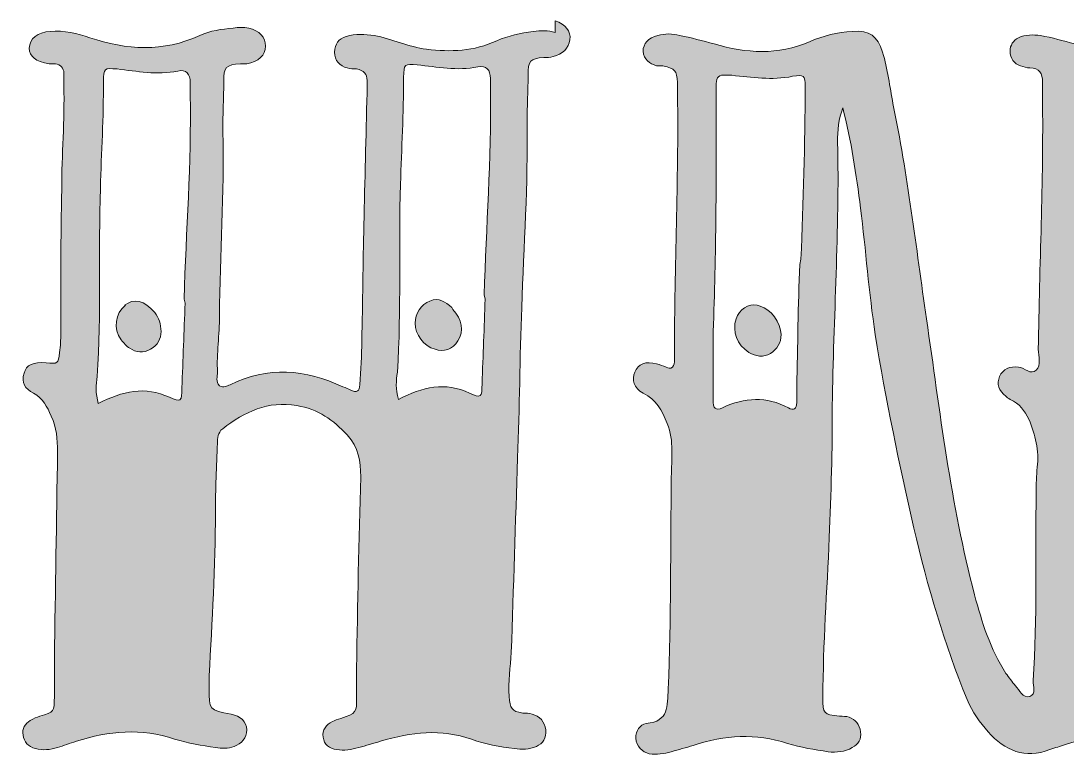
# Model space of a CAD drawing. Header units: inches. Extents: x 149 to 932, y -769 to -311.
# Drawn here: x 389 to 536, y -749.2 to -645.5 of the extents above; entities that cross this region are included whole.
import ezdxf

# ---------------------------------------------------------------- set-up
doc = ezdxf.new("R2010")
doc.units = ezdxf.units.IN
doc.header["$MEASUREMENT"] = 0
doc.layers.add('Layer 1', color=7, linetype='Continuous')

# ---------------------------------------------------------------- blocks, each defined once
blk = doc.blocks.new('block 4')
at = {"layer": 'Layer 1', "true_color": 0xffffff}
h = blk.add_hatch(color=7, dxfattribs=at)
h.dxf.hatch_style = 2
edge = h.paths.add_edge_path()
edge.add_spline(control_points=[(464.1, -645.49), (465.57, -645.94), (466.3, -646.96), (466.16, -648.14), (466.01, -649.32), (465.13, -650.2), (463.8, -650.49), (463.36, -650.64), (462.92, -650.64), (462.48, -650.64), (460.57, -650.78), (460.28, -651.08), (460.28, -653.14), (460.28, -655.34), (460.13, -657.55), (460.13, -659.75), (460.28, -668.42), (459.69, -677.09), (459.39, -685.76), (459.1, -692.81), (459.1, -699.87), (458.81, -706.92), (458.51, -716.04), (458.22, -725.15), (457.92, -734.26), (457.78, -736.31), (457.48, -738.37), (457.63, -740.43), (457.78, -742.19), (457.92, -742.49), (459.54, -742.78), (459.98, -742.78), (460.42, -742.78), (460.86, -742.93), (461.89, -743.22), (462.63, -743.96), (462.77, -745.13), (462.92, -746.31), (462.33, -747.04), (461.45, -747.48), (460.42, -747.92), (459.39, -747.92), (458.37, -747.78), (456.31, -747.48), (454.25, -747.19), (452.34, -746.45), (448.08, -744.98), (443.82, -745.42), (439.55, -746.75), (438.53, -747.04), (437.5, -747.34), (436.47, -747.63), (435.44, -747.92), (434.41, -748.07), (433.38, -747.92), (432.35, -747.78), (431.62, -747.19), (431.47, -746.16), (431.33, -745.13), (431.91, -744.4), (432.8, -743.96), (433.09, -743.81), (433.53, -743.66), (433.97, -743.52), (436.18, -742.78), (436.18, -742.78), (436.18, -740.43), (436.18, -739.11), (436.18, -737.78), (436.18, -736.46), (436.32, -727.5), (436.47, -718.53), (436.76, -709.57), (436.76, -707.36), (436.47, -705.45), (434.85, -703.69), (432.94, -701.63), (430.74, -700.02), (427.8, -699.57), (423.68, -698.84), (420.45, -700.46), (417.36, -702.81), (416.63, -703.4), (416.63, -704.13), (416.63, -704.87), (416.48, -708.1), (416.34, -711.33), (416.34, -714.57), (416.34, -722.21), (415.89, -729.85), (415.45, -737.49), (415.45, -738.08), (415.45, -738.67), (415.45, -739.25), (415.45, -742.34), (415.45, -742.34), (418.54, -742.93), (419.86, -743.22), (420.74, -743.96), (420.74, -745.13), (420.74, -746.31), (420.01, -747.04), (418.98, -747.48), (418.1, -747.78), (417.22, -747.78), (416.34, -747.63), (414.43, -747.34), (412.52, -747.04), (410.6, -746.45), (405.9, -744.84), (401.35, -745.28), (396.79, -746.75), (395.91, -747.04), (395.03, -747.34), (394.15, -747.63), (393.12, -747.92), (392.09, -748.07), (391.06, -747.78), (390.03, -747.48), (389.44, -746.89), (389.3, -745.87), (389.15, -744.98), (389.59, -744.25), (390.32, -743.81), (390.77, -743.52), (391.21, -743.37), (391.65, -743.22), (393.7, -742.63), (393.7, -742.63), (393.7, -740.43), (393.7, -738.67), (393.7, -736.9), (393.7, -735.14), (393.85, -725.44), (394, -715.74), (394.15, -706.04), (394.15, -704.28), (394, -702.66), (393.26, -701.04), (392.68, -699.72), (392.09, -698.55), (390.77, -697.81), (389.59, -697.22), (389, -696.34), (389.44, -695.02), (389.74, -693.84), (390.77, -693.4), (392.53, -693.55), (394.15, -693.7), (394.29, -693.7), (394.44, -692.08), (394.59, -691.2), (394.59, -690.32), (394.59, -689.43), (394.59, -682.67), (394.59, -675.92), (394.73, -669.16), (394.73, -664.31), (395.17, -659.46), (395.03, -654.61), (395.03, -654.02), (395.03, -653.43), (395.03, -652.84), (395.03, -652.11), (394.59, -651.67), (393.85, -651.52), (393.56, -651.52), (393.26, -651.52), (392.97, -651.52), (391.06, -651.22), (390.18, -650.49), (390.18, -649.32), (390.18, -647.99), (391.35, -647.11), (393.12, -646.96), (395.03, -646.82), (396.94, -647.26), (398.7, -647.85), (403.84, -649.61), (408.99, -649.9), (414.13, -647.55), (415.6, -646.82), (417.22, -646.67), (418.83, -646.52), (419.57, -646.38), (420.3, -646.38), (421.04, -646.52), (422.51, -646.82), (423.39, -647.85), (423.39, -649.02), (423.39, -650.35), (422.36, -651.22), (420.74, -651.52), (420.45, -651.52), (420.16, -651.52), (419.86, -651.52), (417.81, -651.67), (417.51, -651.96), (417.51, -654.02), (417.51, -656.37), (417.36, -658.72), (417.36, -661.07), (417.66, -669.74), (416.92, -678.27), (416.92, -686.94), (416.92, -689.58), (416.48, -692.23), (416.63, -694.87), (416.63, -695.46), (416.34, -696.2), (416.92, -696.78), (417.51, -697.08), (417.95, -696.78), (418.39, -696.64), (423.68, -693.99), (428.98, -694.43), (434.26, -696.93), (434.71, -697.08), (435, -697.22), (435.29, -697.37), (436.18, -697.81), (436.62, -697.52), (436.62, -696.64), (436.76, -694.58), (436.91, -692.52), (436.91, -690.46), (437.06, -685.03), (437.06, -679.59), (437.2, -674.15), (437.35, -667.98), (437.5, -661.81), (437.65, -655.63), (437.65, -655.05), (437.65, -654.46), (437.65, -653.87), (437.65, -652.99), (437.2, -652.4), (436.18, -652.25), (435.73, -652.25), (435.29, -652.25), (434.85, -652.11), (433.82, -651.81), (433.09, -651.08), (433.09, -649.9), (433.09, -648.73), (433.68, -647.99), (434.71, -647.7), (436.03, -647.26), (437.35, -647.41), (438.67, -647.55), (441.17, -647.99), (443.52, -649.17), (446.02, -649.46), (449.4, -649.9), (452.64, -649.76), (455.87, -648.29), (457.48, -647.55), (459.25, -647.26), (461.01, -646.96), (462.04, -646.82), (463.07, -646.82), (464.1, -647.11), (464.1, -647.11), (464.1, -645.49), (464.1, -645.49)], knot_values=[0, 0, 0, 0, 1, 1, 1, 2, 2, 2, 3, 3, 3, 4, 4, 4, 5, 5, 5, 6, 6, 6, 7, 7, 7, 8, 8, 8, 9, 9, 9, 10, 10, 10, 11, 11, 11, 12, 12, 12, 13, 13, 13, 14, 14, 14, 15, 15, 15, 16, 16, 16, 17, 17, 17, 18, 18, 18, 19, 19, 19, 20, 20, 20, 21, 21, 21, 22, 22, 22, 23, 23, 23, 24, 24, 24, 25, 25, 25, 26, 26, 26, 27, 27, 27, 28, 28, 28, 29, 29, 29, 30, 30, 30, 31, 31, 31, 32, 32, 32, 33, 33, 33, 34, 34, 34, 35, 35, 35, 36, 36, 36, 37, 37, 37, 38, 38, 38, 39, 39, 39, 40, 40, 40, 41, 41, 41, 42, 42, 42, 43, 43, 43, 44, 44, 44, 45, 45, 45, 46, 46, 46, 47, 47, 47, 48, 48, 48, 49, 49, 49, 50, 50, 50, 51, 51, 51, 52, 52, 52, 53, 53, 53, 54, 54, 54, 55, 55, 55, 56, 56, 56, 57, 57, 57, 58, 58, 58, 59, 59, 59, 60, 60, 60, 61, 61, 61, 62, 62, 62, 63, 63, 63, 64, 64, 64, 65, 65, 65, 66, 66, 66, 67, 67, 67, 68, 68, 68, 69, 69, 69, 70, 70, 70, 71, 71, 71, 72, 72, 72, 73, 73, 73, 74, 74, 74, 75, 75, 75, 76, 76, 76, 77, 77, 77, 78, 78, 78, 79, 79, 79, 80, 80, 80, 81, 81, 81, 82, 82, 82, 83, 83, 83, 84, 84, 84, 85, 85, 85, 86, 86, 86, 87, 87, 87, 88, 88, 88, 88], degree=3, periodic=1)
edge = h.paths.add_edge_path()
edge.add_spline(control_points=[(411.93, -684.59), (412.22, -675.03), (412.96, -665.48), (412.81, -655.93), (412.81, -655.34), (412.81, -654.75), (412.81, -654.16), (412.81, -652.99), (412.22, -652.25), (411.05, -652.55), (408.11, -653.14), (405.31, -652.55), (402.52, -652.25), (400.76, -652.11), (400.61, -652.11), (400.61, -654.02), (400.61, -659.02), (400.32, -664.01), (400.17, -669.01), (399.88, -677.83), (400.32, -686.64), (399.73, -695.46), (399.58, -696.64), (399.44, -697.81), (399.88, -699.28), (403.26, -697.52), (406.49, -696.78), (409.87, -698.4), (411.49, -699.13), (411.63, -698.99), (411.63, -697.08), (411.78, -693.11), (411.93, -689.14), (412.07, -685.17), (412.07, -685.17), (411.93, -684.59), (411.93, -684.59)], knot_values=[0, 0, 0, 0, 1, 1, 1, 2, 2, 2, 3, 3, 3, 4, 4, 4, 5, 5, 5, 6, 6, 6, 7, 7, 7, 8, 8, 8, 9, 9, 9, 10, 10, 10, 11, 11, 11, 12, 12, 12, 12], degree=3, periodic=1)
edge = h.paths.add_edge_path()
edge.add_spline(control_points=[(403.55, -685.47), (404.87, -684.44), (406.34, -684.73), (407.81, -686.5), (408.4, -687.23), (408.69, -688.11), (408.69, -689.14), (408.69, -690.17), (408.25, -691.05), (407.22, -691.64), (406.2, -692.23), (405.17, -692.08), (404.29, -691.49), (403.84, -691.2), (403.4, -690.76), (403.11, -690.32), (401.93, -688.7), (402.23, -686.64), (403.7, -685.47), (403.7, -685.47), (403.55, -685.47), (403.55, -685.47)], knot_values=[0, 0, 0, 0, 1, 1, 1, 2, 2, 2, 3, 3, 3, 4, 4, 4, 5, 5, 5, 6, 6, 6, 7, 7, 7, 7], degree=3, periodic=1)
edge = h.paths.add_edge_path()
edge.add_spline(control_points=[(454.1, -684), (454.4, -674.45), (455.13, -664.89), (454.99, -655.34), (454.99, -654.75), (454.99, -654.16), (454.99, -653.58), (454.99, -652.4), (454.4, -651.67), (453.22, -651.96), (450.28, -652.55), (447.49, -651.96), (444.7, -651.67), (442.94, -651.52), (442.79, -651.52), (442.79, -653.43), (442.79, -658.43), (442.49, -663.42), (442.35, -668.42), (442.05, -677.24), (442.49, -686.06), (441.91, -694.87), (441.76, -696.05), (441.61, -697.22), (442.05, -698.69), (445.43, -696.93), (448.67, -696.2), (452.05, -697.81), (453.66, -698.55), (453.81, -698.4), (453.81, -696.49), (453.96, -692.52), (454.1, -688.55), (454.25, -684.59), (454.25, -684.59), (454.1, -684), (454.1, -684)], knot_values=[0, 0, 0, 0, 1, 1, 1, 2, 2, 2, 3, 3, 3, 4, 4, 4, 5, 5, 5, 6, 6, 6, 7, 7, 7, 8, 8, 8, 9, 9, 9, 10, 10, 10, 11, 11, 11, 12, 12, 12, 12], degree=3, periodic=1)
edge = h.paths.add_edge_path()
edge.add_spline(control_points=[(449.7, -686.06), (451.02, -687.38), (451.31, -689.14), (450.43, -690.46), (449.7, -691.64), (448.37, -692.08), (447.2, -691.64), (445.58, -691.2), (444.4, -689.58), (444.4, -687.97), (444.4, -686.64), (445.29, -685.32), (446.46, -684.88), (447.79, -684.29), (448.67, -685.03), (449.55, -685.76), (449.55, -685.76), (449.7, -686.06), (449.7, -686.06)], knot_values=[0, 0, 0, 0, 1, 1, 1, 2, 2, 2, 3, 3, 3, 4, 4, 4, 5, 5, 5, 6, 6, 6, 6], degree=3, periodic=1)
h = blk.add_hatch(color=7, dxfattribs=at)
h.dxf.hatch_style = 2
edge = h.paths.add_edge_path()
edge.add_spline(control_points=[(560.35, -646.82), (561.38, -647.41), (561.97, -648.29), (561.82, -649.46), (561.68, -650.64), (560.94, -651.22), (559.91, -651.52), (559.62, -651.67), (559.33, -651.67), (559.03, -651.67), (556.24, -651.96), (556.24, -652.11), (556.09, -654.75), (555.65, -662.1), (556.09, -669.45), (555.65, -676.8), (555.21, -684.44), (555.36, -692.08), (555.21, -699.72), (554.92, -709.27), (554.62, -718.83), (554.18, -728.38), (554.04, -732.64), (553.89, -736.9), (553.89, -741.16), (553.89, -742.93), (554.04, -743.08), (555.8, -743.37), (556.24, -743.37), (556.68, -743.37), (557.12, -743.52), (558.15, -743.81), (558.74, -744.55), (558.89, -745.57), (559.03, -746.6), (558.59, -747.48), (557.56, -747.92), (556.53, -748.36), (555.36, -748.36), (554.18, -748.22), (552.12, -747.92), (550.07, -747.48), (548.16, -746.89), (544.04, -745.57), (539.93, -745.87), (535.81, -747.19), (535.08, -747.48), (534.34, -747.63), (533.61, -747.92), (530.08, -749.25), (527.29, -748.07), (524.94, -745.42), (523.76, -744.1), (522.73, -742.63), (522, -740.87), (518.77, -733.08), (516.41, -725), (514.5, -716.77), (512.45, -707.8), (510.54, -698.69), (509.07, -689.58), (508.18, -683.7), (507.74, -677.68), (507.01, -671.8), (506.42, -667.1), (505.69, -662.39), (504.51, -657.69), (503.92, -659.31), (503.78, -660.92), (503.78, -662.54), (504.07, -674.89), (503.19, -687.23), (503.04, -699.57), (503.04, -705.75), (502.89, -711.92), (502.6, -718.09), (502.31, -725.59), (501.72, -733.08), (501.72, -740.58), (501.72, -742.93), (501.72, -742.93), (504.07, -743.22), (504.51, -743.22), (504.95, -743.22), (505.39, -743.37), (506.27, -743.66), (506.86, -744.4), (507.01, -745.42), (507.16, -746.45), (506.71, -747.19), (505.83, -747.63), (504.81, -748.22), (503.63, -748.36), (502.45, -748.22), (500.54, -747.92), (498.63, -747.63), (496.72, -747.04), (492.31, -745.57), (487.9, -745.87), (483.5, -747.34), (482.47, -747.63), (481.44, -747.92), (480.41, -748.22), (479.38, -748.51), (478.35, -748.66), (477.32, -748.51), (476.3, -748.22), (475.56, -747.48), (475.41, -746.31), (475.41, -745.28), (476, -744.4), (476.88, -744.25), (480.12, -743.96), (479.82, -741.75), (479.97, -739.4), (480.41, -729.55), (480.26, -719.56), (480.41, -709.57), (480.41, -707.07), (480.85, -704.57), (479.82, -702.07), (479.09, -700.31), (478.35, -698.69), (476.44, -697.81), (475.12, -697.08), (474.83, -695.9), (475.27, -694.87), (475.71, -693.7), (476.88, -693.26), (478.35, -693.7), (478.79, -693.84), (479.23, -693.99), (479.68, -694.14), (479.97, -694.28), (480.26, -694.43), (480.56, -694.14), (481, -693.55), (480.85, -692.81), (480.85, -692.08), (480.85, -680.03), (481.44, -667.98), (481.29, -655.93), (481.29, -655.34), (481.29, -654.75), (481.29, -654.16), (481.15, -652.4), (481, -652.25), (479.23, -651.81), (478.94, -651.81), (478.65, -651.81), (478.35, -651.81), (477.32, -651.52), (476.59, -650.93), (476.44, -649.76), (476.44, -648.73), (477.18, -647.85), (478.5, -647.55), (479.53, -647.26), (480.56, -647.26), (481.59, -647.55), (483.2, -647.85), (484.82, -648.29), (486.44, -648.73), (490.99, -650.05), (495.4, -650.35), (499.81, -648.43), (501.72, -647.55), (503.78, -647.11), (505.83, -646.96), (508.33, -646.82), (509.36, -647.55), (510.1, -649.9), (510.83, -652.25), (511.12, -654.75), (511.56, -657.1), (513.62, -667.1), (514.8, -677.24), (516.27, -687.38), (518.18, -700.31), (519.65, -713.39), (523.03, -726.17), (524.06, -730), (525.23, -733.82), (527.44, -737.2), (527.88, -737.78), (528.32, -738.37), (528.76, -738.96), (529.35, -739.55), (529.79, -740.72), (530.82, -740.43), (531.7, -740.14), (531.26, -738.96), (531.26, -738.22), (531.85, -729.41), (531.55, -720.59), (531.7, -711.77), (531.7, -710.6), (531.7, -709.42), (531.85, -708.24), (532.14, -705.9), (531.55, -703.69), (530.67, -701.49), (530.08, -700.31), (529.35, -699.28), (528.02, -698.69), (527.73, -698.55), (527.58, -698.4), (527.44, -698.25), (526.41, -697.52), (526.11, -696.49), (526.55, -695.46), (527, -694.43), (528.02, -693.99), (529.2, -694.14), (530.08, -694.28), (530.96, -695.31), (531.7, -694.58), (532.43, -693.84), (531.99, -692.67), (531.99, -691.64), (532.14, -679.88), (532.73, -668.13), (532.58, -656.37), (532.58, -655.63), (532.58, -654.9), (532.58, -654.16), (532.58, -652.84), (532.14, -652.11), (530.82, -652.11), (530.38, -652.11), (529.93, -651.96), (529.49, -651.81), (528.61, -651.52), (528.02, -650.78), (528.02, -649.76), (528.02, -648.88), (528.47, -648.29), (529.2, -647.85), (530.23, -647.41), (531.26, -647.41), (532.29, -647.55), (533.9, -647.85), (535.52, -648.29), (537.14, -648.73), (541.84, -650.2), (546.54, -650.49), (551.1, -648.43), (552.71, -647.7), (554.48, -647.26), (556.24, -646.96), (557.27, -646.82), (558.3, -646.82), (559.33, -647.41), (559.33, -647.41), (560.35, -646.82), (560.35, -646.82)], knot_values=[0, 0, 0, 0, 1, 1, 1, 2, 2, 2, 3, 3, 3, 4, 4, 4, 5, 5, 5, 6, 6, 6, 7, 7, 7, 8, 8, 8, 9, 9, 9, 10, 10, 10, 11, 11, 11, 12, 12, 12, 13, 13, 13, 14, 14, 14, 15, 15, 15, 16, 16, 16, 17, 17, 17, 18, 18, 18, 19, 19, 19, 20, 20, 20, 21, 21, 21, 22, 22, 22, 23, 23, 23, 24, 24, 24, 25, 25, 25, 26, 26, 26, 27, 27, 27, 28, 28, 28, 29, 29, 29, 30, 30, 30, 31, 31, 31, 32, 32, 32, 33, 33, 33, 34, 34, 34, 35, 35, 35, 36, 36, 36, 37, 37, 37, 38, 38, 38, 39, 39, 39, 40, 40, 40, 41, 41, 41, 42, 42, 42, 43, 43, 43, 44, 44, 44, 45, 45, 45, 46, 46, 46, 47, 47, 47, 48, 48, 48, 49, 49, 49, 50, 50, 50, 51, 51, 51, 52, 52, 52, 53, 53, 53, 54, 54, 54, 55, 55, 55, 56, 56, 56, 57, 57, 57, 58, 58, 58, 59, 59, 59, 60, 60, 60, 61, 61, 61, 62, 62, 62, 63, 63, 63, 64, 64, 64, 65, 65, 65, 66, 66, 66, 67, 67, 67, 68, 68, 68, 69, 69, 69, 70, 70, 70, 71, 71, 71, 72, 72, 72, 73, 73, 73, 74, 74, 74, 75, 75, 75, 76, 76, 76, 77, 77, 77, 78, 78, 78, 79, 79, 79, 80, 80, 80, 81, 81, 81, 82, 82, 82, 83, 83, 83, 84, 84, 84, 85, 85, 85, 85], degree=3, periodic=1)
edge = h.paths.add_edge_path()
edge.add_spline(control_points=[(498.63, -679), (498.93, -670.92), (499.22, -662.84), (499.22, -654.75), (499.22, -653.14), (499.07, -652.99), (497.46, -653.28), (494.52, -653.87), (491.72, -653.43), (488.93, -653.14), (488.64, -653.14), (488.35, -653.14), (488.05, -653.14), (487.17, -652.99), (486.73, -653.43), (486.73, -654.31), (486.73, -654.75), (486.73, -655.19), (486.73, -655.63), (486.73, -667.1), (486.73, -678.56), (486.29, -689.14), (486.29, -692.81), (486.29, -695.75), (486.29, -698.69), (486.29, -700.02), (486.58, -700.31), (487.61, -699.87), (490.7, -698.4), (493.78, -698.25), (496.87, -699.87), (497.6, -700.31), (498.04, -700.02), (498.04, -699.13), (498.04, -698.4), (498.04, -697.66), (498.04, -696.93), (498.19, -691.2), (498.19, -685.47), (498.49, -679.73), (498.49, -679.73), (498.63, -679), (498.63, -679)], knot_values=[0, 0, 0, 0, 1, 1, 1, 2, 2, 2, 3, 3, 3, 4, 4, 4, 5, 5, 5, 6, 6, 6, 7, 7, 7, 8, 8, 8, 9, 9, 9, 10, 10, 10, 11, 11, 11, 12, 12, 12, 13, 13, 13, 14, 14, 14, 14], degree=3, periodic=1)
edge = h.paths.add_edge_path()
edge.add_spline(control_points=[(492.9, -685.61), (494.37, -685.91), (495.84, -687.97), (495.84, -689.58), (495.84, -690.76), (495.25, -691.64), (494.37, -692.23), (493.34, -692.81), (492.31, -692.67), (491.29, -692.08), (489.67, -691.05), (488.93, -689.14), (489.52, -687.38), (489.96, -686.06), (491.29, -685.17), (492.46, -685.47), (492.46, -685.47), (492.9, -685.61), (492.9, -685.61)], knot_values=[0, 0, 0, 0, 1, 1, 1, 2, 2, 2, 3, 3, 3, 4, 4, 4, 5, 5, 5, 6, 6, 6, 6], degree=3, periodic=1)
edge = h.paths.add_edge_path()
edge.add_spline(control_points=[(550.51, -678.27), (550.8, -670.18), (551.1, -662.1), (551.1, -654.02), (551.1, -652.4), (550.95, -652.25), (549.33, -652.55), (546.39, -653.14), (543.6, -652.69), (540.81, -652.4), (540.52, -652.4), (540.22, -652.4), (539.93, -652.4), (539.05, -652.25), (538.6, -652.69), (538.6, -653.58), (538.6, -654.02), (538.6, -654.46), (538.6, -654.9), (538.6, -666.36), (538.6, -677.83), (538.16, -688.4), (538.16, -692.08), (538.16, -695.02), (538.16, -697.96), (538.16, -699.28), (538.46, -699.57), (539.49, -699.13), (542.57, -697.66), (545.66, -697.52), (548.75, -699.13), (549.48, -699.57), (549.92, -699.28), (549.92, -698.4), (549.92, -697.66), (549.92, -696.93), (549.92, -696.2), (550.07, -690.46), (550.07, -684.73), (550.36, -679), (550.36, -679), (550.51, -678.27), (550.51, -678.27)], knot_values=[0, 0, 0, 0, 1, 1, 1, 2, 2, 2, 3, 3, 3, 4, 4, 4, 5, 5, 5, 6, 6, 6, 7, 7, 7, 8, 8, 8, 9, 9, 9, 10, 10, 10, 11, 11, 11, 12, 12, 12, 13, 13, 13, 14, 14, 14, 14], degree=3, periodic=1)
edge = h.paths.add_edge_path()
edge.add_spline(control_points=[(547.28, -689.58), (547.28, -690.76), (546.69, -691.64), (545.66, -692.23), (544.63, -692.81), (543.6, -692.52), (542.72, -691.93), (541.1, -690.9), (540.52, -688.99), (541.25, -687.23), (541.69, -686.06), (542.87, -685.32), (544.04, -685.47), (545.66, -685.76), (547.28, -687.82), (547.28, -689.58)], knot_values=[0, 0, 0, 0, 1, 1, 1, 2, 2, 2, 3, 3, 3, 4, 4, 4, 5, 5, 5, 5], degree=3, periodic=1)
at = {"layer": 'Layer 1', "lineweight": 0}
for points, knots in [([(464.1, -645.49), (465.57, -645.94), (466.3, -646.96), (466.16, -648.14), (466.01, -649.32), (465.13, -650.2), (463.8, -650.49), (463.36, -650.64), (462.92, -650.64), (462.48, -650.64), (460.57, -650.78), (460.28, -651.08), (460.28, -653.14), (460.28, -655.34), (460.13, -657.55), (460.13, -659.75), (460.28, -668.42), (459.69, -677.09), (459.39, -685.76), (459.1, -692.81), (459.1, -699.87), (458.81, -706.92), (458.51, -716.04), (458.22, -725.15), (457.92, -734.26), (457.78, -736.31), (457.48, -738.37), (457.63, -740.43), (457.78, -742.19), (457.92, -742.49), (459.54, -742.78), (459.98, -742.78), (460.42, -742.78), (460.86, -742.93), (461.89, -743.22), (462.63, -743.96), (462.77, -745.13), (462.92, -746.31), (462.33, -747.04), (461.45, -747.48), (460.42, -747.92), (459.39, -747.92), (458.37, -747.78), (456.31, -747.48), (454.25, -747.19), (452.34, -746.45), (448.08, -744.98), (443.82, -745.42), (439.55, -746.75), (438.53, -747.04), (437.5, -747.34), (436.47, -747.63), (435.44, -747.92), (434.41, -748.07), (433.38, -747.92), (432.35, -747.78), (431.62, -747.19), (431.47, -746.16), (431.33, -745.13), (431.91, -744.4), (432.8, -743.96), (433.09, -743.81), (433.53, -743.66), (433.97, -743.52), (436.18, -742.78), (436.18, -742.78), (436.18, -740.43), (436.18, -739.11), (436.18, -737.78), (436.18, -736.46), (436.32, -727.5), (436.47, -718.53), (436.76, -709.57), (436.76, -707.36), (436.47, -705.45), (434.85, -703.69), (432.94, -701.63), (430.74, -700.02), (427.8, -699.57), (423.68, -698.84), (420.45, -700.46), (417.36, -702.81), (416.63, -703.4), (416.63, -704.13), (416.63, -704.87), (416.48, -708.1), (416.34, -711.33), (416.34, -714.57), (416.34, -722.21), (415.89, -729.85), (415.45, -737.49), (415.45, -738.08), (415.45, -738.67), (415.45, -739.25), (415.45, -742.34), (415.45, -742.34), (418.54, -742.93), (419.86, -743.22), (420.74, -743.96), (420.74, -745.13), (420.74, -746.31), (420.01, -747.04), (418.98, -747.48), (418.1, -747.78), (417.22, -747.78), (416.34, -747.63), (414.43, -747.34), (412.52, -747.04), (410.6, -746.45), (405.9, -744.84), (401.35, -745.28), (396.79, -746.75), (395.91, -747.04), (395.03, -747.34), (394.15, -747.63), (393.12, -747.92), (392.09, -748.07), (391.06, -747.78), (390.03, -747.48), (389.44, -746.89), (389.3, -745.87), (389.15, -744.98), (389.59, -744.25), (390.32, -743.81), (390.77, -743.52), (391.21, -743.37), (391.65, -743.22), (393.7, -742.63), (393.7, -742.63), (393.7, -740.43), (393.7, -738.67), (393.7, -736.9), (393.7, -735.14), (393.85, -725.44), (394, -715.74), (394.15, -706.04), (394.15, -704.28), (394, -702.66), (393.26, -701.04), (392.68, -699.72), (392.09, -698.55), (390.77, -697.81), (389.59, -697.22), (389, -696.34), (389.44, -695.02), (389.74, -693.84), (390.77, -693.4), (392.53, -693.55), (394.15, -693.7), (394.29, -693.7), (394.44, -692.08), (394.59, -691.2), (394.59, -690.32), (394.59, -689.43), (394.59, -682.67), (394.59, -675.92), (394.73, -669.16), (394.73, -664.31), (395.17, -659.46), (395.03, -654.61), (395.03, -654.02), (395.03, -653.43), (395.03, -652.84), (395.03, -652.11), (394.59, -651.67), (393.85, -651.52), (393.56, -651.52), (393.26, -651.52), (392.97, -651.52), (391.06, -651.22), (390.18, -650.49), (390.18, -649.32), (390.18, -647.99), (391.35, -647.11), (393.12, -646.96), (395.03, -646.82), (396.94, -647.26), (398.7, -647.85), (403.84, -649.61), (408.99, -649.9), (414.13, -647.55), (415.6, -646.82), (417.22, -646.67), (418.83, -646.52), (419.57, -646.38), (420.3, -646.38), (421.04, -646.52), (422.51, -646.82), (423.39, -647.85), (423.39, -649.02), (423.39, -650.35), (422.36, -651.22), (420.74, -651.52), (420.45, -651.52), (420.16, -651.52), (419.86, -651.52), (417.81, -651.67), (417.51, -651.96), (417.51, -654.02), (417.51, -656.37), (417.36, -658.72), (417.36, -661.07), (417.66, -669.74), (416.92, -678.27), (416.92, -686.94), (416.92, -689.58), (416.48, -692.23), (416.63, -694.87), (416.63, -695.46), (416.34, -696.2), (416.92, -696.78), (417.51, -697.08), (417.95, -696.78), (418.39, -696.64), (423.68, -693.99), (428.98, -694.43), (434.26, -696.93), (434.71, -697.08), (435, -697.22), (435.29, -697.37), (436.18, -697.81), (436.62, -697.52), (436.62, -696.64), (436.76, -694.58), (436.91, -692.52), (436.91, -690.46), (437.06, -685.03), (437.06, -679.59), (437.2, -674.15), (437.35, -667.98), (437.5, -661.81), (437.65, -655.63), (437.65, -655.05), (437.65, -654.46), (437.65, -653.87), (437.65, -652.99), (437.2, -652.4), (436.18, -652.25), (435.73, -652.25), (435.29, -652.25), (434.85, -652.11), (433.82, -651.81), (433.09, -651.08), (433.09, -649.9), (433.09, -648.73), (433.68, -647.99), (434.71, -647.7), (436.03, -647.26), (437.35, -647.41), (438.67, -647.55), (441.17, -647.99), (443.52, -649.17), (446.02, -649.46), (449.4, -649.9), (452.64, -649.76), (455.87, -648.29), (457.48, -647.55), (459.25, -647.26), (461.01, -646.96), (462.04, -646.82), (463.07, -646.82), (464.1, -647.11), (464.1, -647.11), (464.1, -645.49), (464.1, -645.49)], [0, 0, 0, 0, 1, 1, 1, 2, 2, 2, 3, 3, 3, 4, 4, 4, 5, 5, 5, 6, 6, 6, 7, 7, 7, 8, 8, 8, 9, 9, 9, 10, 10, 10, 11, 11, 11, 12, 12, 12, 13, 13, 13, 14, 14, 14, 15, 15, 15, 16, 16, 16, 17, 17, 17, 18, 18, 18, 19, 19, 19, 20, 20, 20, 21, 21, 21, 22, 22, 22, 23, 23, 23, 24, 24, 24, 25, 25, 25, 26, 26, 26, 27, 27, 27, 28, 28, 28, 29, 29, 29, 30, 30, 30, 31, 31, 31, 32, 32, 32, 33, 33, 33, 34, 34, 34, 35, 35, 35, 36, 36, 36, 37, 37, 37, 38, 38, 38, 39, 39, 39, 40, 40, 40, 41, 41, 41, 42, 42, 42, 43, 43, 43, 44, 44, 44, 45, 45, 45, 46, 46, 46, 47, 47, 47, 48, 48, 48, 49, 49, 49, 50, 50, 50, 51, 51, 51, 52, 52, 52, 53, 53, 53, 54, 54, 54, 55, 55, 55, 56, 56, 56, 57, 57, 57, 58, 58, 58, 59, 59, 59, 60, 60, 60, 61, 61, 61, 62, 62, 62, 63, 63, 63, 64, 64, 64, 65, 65, 65, 66, 66, 66, 67, 67, 67, 68, 68, 68, 69, 69, 69, 70, 70, 70, 71, 71, 71, 72, 72, 72, 73, 73, 73, 74, 74, 74, 75, 75, 75, 76, 76, 76, 77, 77, 77, 78, 78, 78, 79, 79, 79, 80, 80, 80, 81, 81, 81, 82, 82, 82, 83, 83, 83, 84, 84, 84, 85, 85, 85, 86, 86, 86, 87, 87, 87, 88, 88, 88, 88]), ([(560.35, -646.82), (561.38, -647.41), (561.97, -648.29), (561.82, -649.46), (561.68, -650.64), (560.94, -651.22), (559.91, -651.52), (559.62, -651.67), (559.33, -651.67), (559.03, -651.67), (556.24, -651.96), (556.24, -652.11), (556.09, -654.75), (555.65, -662.1), (556.09, -669.45), (555.65, -676.8), (555.21, -684.44), (555.36, -692.08), (555.21, -699.72), (554.92, -709.27), (554.62, -718.83), (554.18, -728.38), (554.04, -732.64), (553.89, -736.9), (553.89, -741.16), (553.89, -742.93), (554.04, -743.08), (555.8, -743.37), (556.24, -743.37), (556.68, -743.37), (557.12, -743.52), (558.15, -743.81), (558.74, -744.55), (558.89, -745.57), (559.03, -746.6), (558.59, -747.48), (557.56, -747.92), (556.53, -748.36), (555.36, -748.36), (554.18, -748.22), (552.12, -747.92), (550.07, -747.48), (548.16, -746.89), (544.04, -745.57), (539.93, -745.87), (535.81, -747.19), (535.08, -747.48), (534.34, -747.63), (533.61, -747.92), (530.08, -749.25), (527.29, -748.07), (524.94, -745.42), (523.76, -744.1), (522.73, -742.63), (522, -740.87), (518.77, -733.08), (516.41, -725), (514.5, -716.77), (512.45, -707.8), (510.54, -698.69), (509.07, -689.58), (508.18, -683.7), (507.74, -677.68), (507.01, -671.8), (506.42, -667.1), (505.69, -662.39), (504.51, -657.69), (503.92, -659.31), (503.78, -660.92), (503.78, -662.54), (504.07, -674.89), (503.19, -687.23), (503.04, -699.57), (503.04, -705.75), (502.89, -711.92), (502.6, -718.09), (502.31, -725.59), (501.72, -733.08), (501.72, -740.58), (501.72, -742.93), (501.72, -742.93), (504.07, -743.22), (504.51, -743.22), (504.95, -743.22), (505.39, -743.37), (506.27, -743.66), (506.86, -744.4), (507.01, -745.42), (507.16, -746.45), (506.71, -747.19), (505.83, -747.63), (504.81, -748.22), (503.63, -748.36), (502.45, -748.22), (500.54, -747.92), (498.63, -747.63), (496.72, -747.04), (492.31, -745.57), (487.9, -745.87), (483.5, -747.34), (482.47, -747.63), (481.44, -747.92), (480.41, -748.22), (479.38, -748.51), (478.35, -748.66), (477.32, -748.51), (476.3, -748.22), (475.56, -747.48), (475.41, -746.31), (475.41, -745.28), (476, -744.4), (476.88, -744.25), (480.12, -743.96), (479.82, -741.75), (479.97, -739.4), (480.41, -729.55), (480.26, -719.56), (480.41, -709.57), (480.41, -707.07), (480.85, -704.57), (479.82, -702.07), (479.09, -700.31), (478.35, -698.69), (476.44, -697.81), (475.12, -697.08), (474.83, -695.9), (475.27, -694.87), (475.71, -693.7), (476.88, -693.26), (478.35, -693.7), (478.79, -693.84), (479.23, -693.99), (479.68, -694.14), (479.97, -694.28), (480.26, -694.43), (480.56, -694.14), (481, -693.55), (480.85, -692.81), (480.85, -692.08), (480.85, -680.03), (481.44, -667.98), (481.29, -655.93), (481.29, -655.34), (481.29, -654.75), (481.29, -654.16), (481.15, -652.4), (481, -652.25), (479.23, -651.81), (478.94, -651.81), (478.65, -651.81), (478.35, -651.81), (477.32, -651.52), (476.59, -650.93), (476.44, -649.76), (476.44, -648.73), (477.18, -647.85), (478.5, -647.55), (479.53, -647.26), (480.56, -647.26), (481.59, -647.55), (483.2, -647.85), (484.82, -648.29), (486.44, -648.73), (490.99, -650.05), (495.4, -650.35), (499.81, -648.43), (501.72, -647.55), (503.78, -647.11), (505.83, -646.96), (508.33, -646.82), (509.36, -647.55), (510.1, -649.9), (510.83, -652.25), (511.12, -654.75), (511.56, -657.1), (513.62, -667.1), (514.8, -677.24), (516.27, -687.38), (518.18, -700.31), (519.65, -713.39), (523.03, -726.17), (524.06, -730), (525.23, -733.82), (527.44, -737.2), (527.88, -737.78), (528.32, -738.37), (528.76, -738.96), (529.35, -739.55), (529.79, -740.72), (530.82, -740.43), (531.7, -740.14), (531.26, -738.96), (531.26, -738.22), (531.85, -729.41), (531.55, -720.59), (531.7, -711.77), (531.7, -710.6), (531.7, -709.42), (531.85, -708.24), (532.14, -705.9), (531.55, -703.69), (530.67, -701.49), (530.08, -700.31), (529.35, -699.28), (528.02, -698.69), (527.73, -698.55), (527.58, -698.4), (527.44, -698.25), (526.41, -697.52), (526.11, -696.49), (526.55, -695.46), (527, -694.43), (528.02, -693.99), (529.2, -694.14), (530.08, -694.28), (530.96, -695.31), (531.7, -694.58), (532.43, -693.84), (531.99, -692.67), (531.99, -691.64), (532.14, -679.88), (532.73, -668.13), (532.58, -656.37), (532.58, -655.63), (532.58, -654.9), (532.58, -654.16), (532.58, -652.84), (532.14, -652.11), (530.82, -652.11), (530.38, -652.11), (529.93, -651.96), (529.49, -651.81), (528.61, -651.52), (528.02, -650.78), (528.02, -649.76), (528.02, -648.88), (528.47, -648.29), (529.2, -647.85), (530.23, -647.41), (531.26, -647.41), (532.29, -647.55), (533.9, -647.85), (535.52, -648.29), (537.14, -648.73), (541.84, -650.2), (546.54, -650.49), (551.1, -648.43), (552.71, -647.7), (554.48, -647.26), (556.24, -646.96), (557.27, -646.82), (558.3, -646.82), (559.33, -647.41), (559.33, -647.41), (560.35, -646.82), (560.35, -646.82)], [0, 0, 0, 0, 1, 1, 1, 2, 2, 2, 3, 3, 3, 4, 4, 4, 5, 5, 5, 6, 6, 6, 7, 7, 7, 8, 8, 8, 9, 9, 9, 10, 10, 10, 11, 11, 11, 12, 12, 12, 13, 13, 13, 14, 14, 14, 15, 15, 15, 16, 16, 16, 17, 17, 17, 18, 18, 18, 19, 19, 19, 20, 20, 20, 21, 21, 21, 22, 22, 22, 23, 23, 23, 24, 24, 24, 25, 25, 25, 26, 26, 26, 27, 27, 27, 28, 28, 28, 29, 29, 29, 30, 30, 30, 31, 31, 31, 32, 32, 32, 33, 33, 33, 34, 34, 34, 35, 35, 35, 36, 36, 36, 37, 37, 37, 38, 38, 38, 39, 39, 39, 40, 40, 40, 41, 41, 41, 42, 42, 42, 43, 43, 43, 44, 44, 44, 45, 45, 45, 46, 46, 46, 47, 47, 47, 48, 48, 48, 49, 49, 49, 50, 50, 50, 51, 51, 51, 52, 52, 52, 53, 53, 53, 54, 54, 54, 55, 55, 55, 56, 56, 56, 57, 57, 57, 58, 58, 58, 59, 59, 59, 60, 60, 60, 61, 61, 61, 62, 62, 62, 63, 63, 63, 64, 64, 64, 65, 65, 65, 66, 66, 66, 67, 67, 67, 68, 68, 68, 69, 69, 69, 70, 70, 70, 71, 71, 71, 72, 72, 72, 73, 73, 73, 74, 74, 74, 75, 75, 75, 76, 76, 76, 77, 77, 77, 78, 78, 78, 79, 79, 79, 80, 80, 80, 81, 81, 81, 82, 82, 82, 83, 83, 83, 84, 84, 84, 85, 85, 85, 85]), ([(411.93, -684.59), (412.22, -675.03), (412.96, -665.48), (412.81, -655.93), (412.81, -655.34), (412.81, -654.75), (412.81, -654.16), (412.81, -652.99), (412.22, -652.25), (411.05, -652.55), (408.11, -653.14), (405.31, -652.55), (402.52, -652.25), (400.76, -652.11), (400.61, -652.11), (400.61, -654.02), (400.61, -659.02), (400.32, -664.01), (400.17, -669.01), (399.88, -677.83), (400.32, -686.64), (399.73, -695.46), (399.58, -696.64), (399.44, -697.81), (399.88, -699.28), (403.26, -697.52), (406.49, -696.78), (409.87, -698.4), (411.49, -699.13), (411.63, -698.99), (411.63, -697.08), (411.78, -693.11), (411.93, -689.14), (412.07, -685.17), (412.07, -685.17), (411.93, -684.59), (411.93, -684.59)], [0, 0, 0, 0, 1, 1, 1, 2, 2, 2, 3, 3, 3, 4, 4, 4, 5, 5, 5, 6, 6, 6, 7, 7, 7, 8, 8, 8, 9, 9, 9, 10, 10, 10, 11, 11, 11, 12, 12, 12, 12]), ([(454.1, -684), (454.4, -674.45), (455.13, -664.89), (454.99, -655.34), (454.99, -654.75), (454.99, -654.16), (454.99, -653.58), (454.99, -652.4), (454.4, -651.67), (453.22, -651.96), (450.28, -652.55), (447.49, -651.96), (444.7, -651.67), (442.94, -651.52), (442.79, -651.52), (442.79, -653.43), (442.79, -658.43), (442.49, -663.42), (442.35, -668.42), (442.05, -677.24), (442.49, -686.06), (441.91, -694.87), (441.76, -696.05), (441.61, -697.22), (442.05, -698.69), (445.43, -696.93), (448.67, -696.2), (452.05, -697.81), (453.66, -698.55), (453.81, -698.4), (453.81, -696.49), (453.96, -692.52), (454.1, -688.55), (454.25, -684.59), (454.25, -684.59), (454.1, -684), (454.1, -684)], [0, 0, 0, 0, 1, 1, 1, 2, 2, 2, 3, 3, 3, 4, 4, 4, 5, 5, 5, 6, 6, 6, 7, 7, 7, 8, 8, 8, 9, 9, 9, 10, 10, 10, 11, 11, 11, 12, 12, 12, 12]), ([(498.63, -679), (498.93, -670.92), (499.22, -662.84), (499.22, -654.75), (499.22, -653.14), (499.07, -652.99), (497.46, -653.28), (494.52, -653.87), (491.72, -653.43), (488.93, -653.14), (488.64, -653.14), (488.35, -653.14), (488.05, -653.14), (487.17, -652.99), (486.73, -653.43), (486.73, -654.31), (486.73, -654.75), (486.73, -655.19), (486.73, -655.63), (486.73, -667.1), (486.73, -678.56), (486.29, -689.14), (486.29, -692.81), (486.29, -695.75), (486.29, -698.69), (486.29, -700.02), (486.58, -700.31), (487.61, -699.87), (490.7, -698.4), (493.78, -698.25), (496.87, -699.87), (497.6, -700.31), (498.04, -700.02), (498.04, -699.13), (498.04, -698.4), (498.04, -697.66), (498.04, -696.93), (498.19, -691.2), (498.19, -685.47), (498.49, -679.73), (498.49, -679.73), (498.63, -679), (498.63, -679)], [0, 0, 0, 0, 1, 1, 1, 2, 2, 2, 3, 3, 3, 4, 4, 4, 5, 5, 5, 6, 6, 6, 7, 7, 7, 8, 8, 8, 9, 9, 9, 10, 10, 10, 11, 11, 11, 12, 12, 12, 13, 13, 13, 14, 14, 14, 14]), ([(403.55, -685.47), (404.87, -684.44), (406.34, -684.73), (407.81, -686.5), (408.4, -687.23), (408.69, -688.11), (408.69, -689.14), (408.69, -690.17), (408.25, -691.05), (407.22, -691.64), (406.2, -692.23), (405.17, -692.08), (404.29, -691.49), (403.84, -691.2), (403.4, -690.76), (403.11, -690.32), (401.93, -688.7), (402.23, -686.64), (403.7, -685.47), (403.7, -685.47), (403.55, -685.47), (403.55, -685.47)], [0, 0, 0, 0, 1, 1, 1, 2, 2, 2, 3, 3, 3, 4, 4, 4, 5, 5, 5, 6, 6, 6, 7, 7, 7, 7]), ([(449.7, -686.06), (451.02, -687.38), (451.31, -689.14), (450.43, -690.46), (449.7, -691.64), (448.37, -692.08), (447.2, -691.64), (445.58, -691.2), (444.4, -689.58), (444.4, -687.97), (444.4, -686.64), (445.29, -685.32), (446.46, -684.88), (447.79, -684.29), (448.67, -685.03), (449.55, -685.76), (449.55, -685.76), (449.7, -686.06), (449.7, -686.06)], [0, 0, 0, 0, 1, 1, 1, 2, 2, 2, 3, 3, 3, 4, 4, 4, 5, 5, 5, 6, 6, 6, 6]), ([(492.9, -685.61), (494.37, -685.91), (495.84, -687.97), (495.84, -689.58), (495.84, -690.76), (495.25, -691.64), (494.37, -692.23), (493.34, -692.81), (492.31, -692.67), (491.29, -692.08), (489.67, -691.05), (488.93, -689.14), (489.52, -687.38), (489.96, -686.06), (491.29, -685.17), (492.46, -685.47), (492.46, -685.47), (492.9, -685.61), (492.9, -685.61)], [0, 0, 0, 0, 1, 1, 1, 2, 2, 2, 3, 3, 3, 4, 4, 4, 5, 5, 5, 6, 6, 6, 6])]:
    blk.add_open_spline(points, degree=3, knots=knots, dxfattribs=at)
blk = doc.blocks.new('block 2')
at = {"layer": 'Layer 1'}
blk.add_blockref('block 4', (0, 0), dxfattribs=at)

msp = doc.modelspace()

# ---------------------------------------------------------------- block references
at = {"layer": 'Layer 1'}
msp.add_blockref('block 2', (0, 0), dxfattribs=at)

doc.saveas('drawing.dxf')
